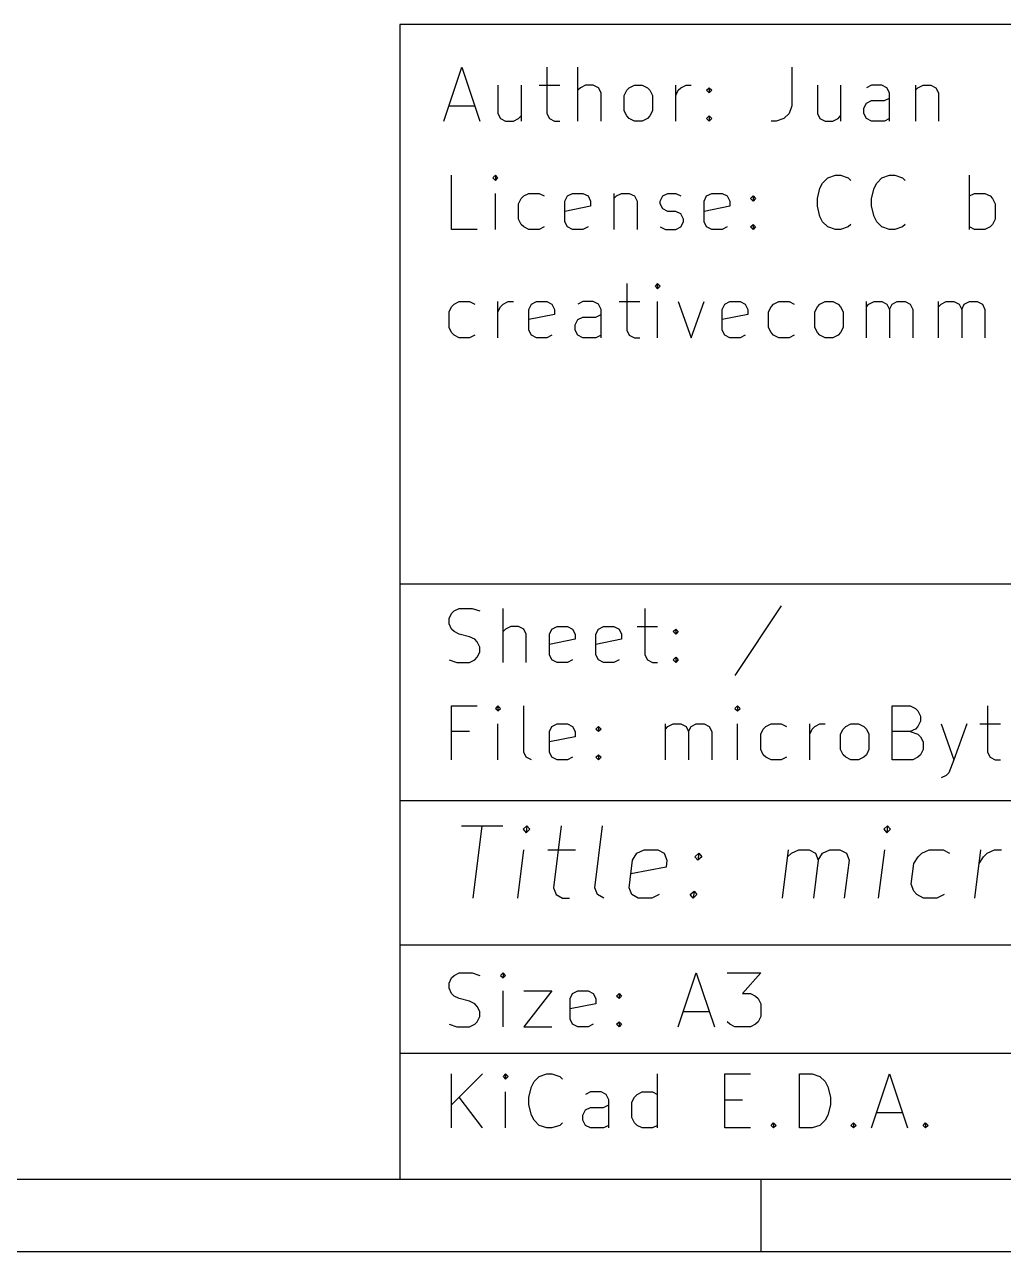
# Model space of a CAD drawing. Extents: x 0.4 to 16.1, y -11.3 to -0.4.
# Drawn here: x 11.401 to 12.469, y -11.299 to -9.961 of the extents above; entities that cross this region are included whole.
import ezdxf

# ---------------------------------------------------------------- set-up
doc = ezdxf.new("R2010")
doc.units = 0
doc.header["$MEASUREMENT"] = 0
doc.layers.add('BROWN2', color=54, linetype='CONTINUOUS')

msp = doc.modelspace()

# ---------------------------------------------------------------- linework, layer by layer
at = {"layer": 'BROWN2', "linetype": 'CONTINUOUS'}
for p, q in [((11.8106, -9.96072), (11.8106, -11.2206)), ((16.0626, -9.96072), (11.8106, -9.96072)), ((11.8585, -10.0662), (11.8782, -10.0071)), ((11.8782, -10.0071), (11.8979, -10.0662)), ((11.971, -10.0071), (11.971, -10.0577)), ((12.0048, -10.0662), (12.0048, -10.0071)), ((12.2382, -10.0071), (12.2382, -10.0493)), ((11.9176, -10.0268), (11.9176, -10.0577)), ((11.9429, -10.0268), (11.9429, -10.0662)), ((11.9626, -10.0268), (11.9851, -10.0268)), ((12.0076, -10.0296), (12.0048, -10.0324)), ((12.0132, -10.0268), (12.0076, -10.0296)), ((12.0216, -10.0268), (12.0132, -10.0268)), ((12.0273, -10.0296), (12.0216, -10.0268)), ((12.0301, -10.0352), (12.0273, -10.0296)), ((12.0301, -10.0662), (12.0301, -10.0352)), ((12.0554, -10.038), (12.0582, -10.0324)), ((12.0554, -10.0549), (12.0554, -10.038)), ((12.0582, -10.0324), (12.061, -10.0296)), ((12.061, -10.0296), (12.0666, -10.0268)), ((12.0666, -10.0268), (12.0751, -10.0268)), ((12.0751, -10.0268), (12.0807, -10.0296)), ((12.0807, -10.0296), (12.0835, -10.0324)), ((12.0835, -10.0324), (12.0863, -10.038)), ((12.0863, -10.038), (12.0863, -10.0549)), ((12.1116, -10.0662), (12.1116, -10.0268)), ((12.1116, -10.038), (12.1144, -10.0324)), ((12.1144, -10.0324), (12.1173, -10.0296)), ((12.1173, -10.0296), (12.1229, -10.0268)), ((12.1229, -10.0268), (12.1285, -10.0268)), ((12.1454, -10.0324), (12.1482, -10.0296)), ((12.1482, -10.0352), (12.1454, -10.0324)), ((12.1482, -10.0296), (12.151, -10.0324)), ((12.1482, -10.0296), (12.1482, -10.0352)), ((12.151, -10.0324), (12.1482, -10.0352)), ((12.2663, -10.0268), (12.2663, -10.0577)), ((12.2916, -10.0268), (12.2916, -10.0662)), ((12.3254, -10.0268), (12.3197, -10.0296)), ((12.3366, -10.0268), (12.3254, -10.0268)), ((12.3422, -10.0296), (12.3366, -10.0268)), ((12.345, -10.0352), (12.3422, -10.0296)), ((12.345, -10.0662), (12.345, -10.0352)), ((12.3732, -10.0268), (12.3732, -10.0662)), ((12.3732, -10.0324), (12.376, -10.0296)), ((12.376, -10.0296), (12.3816, -10.0268)), ((12.3816, -10.0268), (12.39, -10.0268)), ((12.39, -10.0268), (12.3957, -10.0296)), ((12.3957, -10.0296), (12.3985, -10.0352)), ((12.3985, -10.0352), (12.3985, -10.0662)), ((11.8642, -10.0493), (11.8923, -10.0493)), ((12.2382, -10.0493), (12.2354, -10.0577)), ((12.3169, -10.0521), (12.3197, -10.0465)), ((12.3169, -10.0577), (12.3169, -10.0521)), ((12.3197, -10.0465), (12.3254, -10.0437)), ((12.3254, -10.0437), (12.3394, -10.0437)), ((12.3394, -10.0437), (12.345, -10.0409)), ((11.9176, -10.0577), (11.9204, -10.0634)), ((11.9204, -10.0634), (11.926, -10.0662)), ((11.9345, -10.0662), (11.9401, -10.0634)), ((11.9401, -10.0634), (11.9429, -10.0605)), ((11.971, -10.0577), (11.9738, -10.0634)), ((11.9738, -10.0634), (11.9795, -10.0662)), ((12.0582, -10.0605), (12.0554, -10.0549)), ((12.061, -10.0634), (12.0582, -10.0605)), ((12.0666, -10.0662), (12.061, -10.0634)), ((12.0807, -10.0634), (12.0751, -10.0662)), ((12.0835, -10.0605), (12.0807, -10.0634)), ((12.0863, -10.0549), (12.0835, -10.0605)), ((12.1454, -10.0634), (12.1482, -10.0605)), ((12.1482, -10.0662), (12.1454, -10.0634)), ((12.1482, -10.0605), (12.151, -10.0634)), ((12.1482, -10.0605), (12.1482, -10.0662)), ((12.151, -10.0634), (12.1482, -10.0662)), ((12.2297, -10.0634), (12.2213, -10.0662)), ((12.2354, -10.0577), (12.2297, -10.0634)), ((12.2663, -10.0577), (12.2691, -10.0634)), ((12.2691, -10.0634), (12.2747, -10.0662)), ((12.2832, -10.0662), (12.2888, -10.0634)), ((12.2888, -10.0634), (12.2916, -10.0605)), ((12.3197, -10.0634), (12.3169, -10.0577)), ((12.3254, -10.0662), (12.3197, -10.0634)), ((12.345, -10.0634), (12.3394, -10.0662)), ((11.926, -10.0662), (11.9345, -10.0662)), ((11.9795, -10.0662), (11.9851, -10.0662)), ((12.0751, -10.0662), (12.0666, -10.0662)), ((12.2213, -10.0662), (12.2157, -10.0662)), ((12.2747, -10.0662), (12.2832, -10.0662)), ((12.3394, -10.0662), (12.3254, -10.0662)), ((11.867, -10.1843), (11.867, -10.1252)), ((11.9148, -10.1252), (11.912, -10.128)), ((11.912, -10.128), (11.9148, -10.1309)), ((11.9176, -10.128), (11.9148, -10.1252)), ((11.9148, -10.1252), (11.9148, -10.1309)), ((11.9148, -10.1309), (11.9176, -10.128)), ((12.2719, -10.1337), (12.2775, -10.128)), ((12.2775, -10.128), (12.286, -10.1252)), ((12.286, -10.1252), (12.2916, -10.1252)), ((12.2916, -10.1252), (12.3, -10.128)), ((12.3, -10.128), (12.3029, -10.1309)), ((12.331, -10.1337), (12.3366, -10.128)), ((12.3366, -10.128), (12.345, -10.1252)), ((12.345, -10.1252), (12.3507, -10.1252)), ((12.3507, -10.1252), (12.3591, -10.128)), ((12.3591, -10.128), (12.3619, -10.1309)), ((12.4322, -10.1843), (12.4322, -10.1252)), ((11.9148, -10.1843), (11.9148, -10.1449)), ((11.9457, -10.1477), (11.9513, -10.1449)), ((11.9513, -10.1449), (11.9626, -10.1449)), ((11.9626, -10.1449), (11.9682, -10.1477)), ((11.9935, -10.1477), (11.9991, -10.1449)), ((11.9991, -10.1449), (12.0104, -10.1449)), ((12.0104, -10.1449), (12.016, -10.1477)), ((12.0441, -10.1449), (12.0441, -10.1843)), ((12.0469, -10.1477), (12.0526, -10.1449)), ((12.0526, -10.1449), (12.061, -10.1449)), ((12.061, -10.1449), (12.0666, -10.1477)), ((12.0976, -10.1477), (12.1032, -10.1449)), ((12.1032, -10.1449), (12.1116, -10.1449)), ((12.1116, -10.1449), (12.1173, -10.1477)), ((12.1454, -10.1477), (12.151, -10.1449)), ((12.151, -10.1449), (12.1622, -10.1449)), ((12.1622, -10.1449), (12.1679, -10.1477)), ((12.2663, -10.1505), (12.2691, -10.1393)), ((12.2691, -10.1393), (12.2719, -10.1337)), ((12.3254, -10.1505), (12.3282, -10.1393)), ((12.3282, -10.1393), (12.331, -10.1337)), ((12.4322, -10.1477), (12.4378, -10.1449)), ((12.4378, -10.1449), (12.4491, -10.1449)), ((12.4491, -10.1449), (12.4547, -10.1477)), ((11.9401, -10.1562), (11.9429, -10.1505)), ((11.9401, -10.173), (11.9401, -10.1562)), ((11.9429, -10.1505), (11.9457, -10.1477)), ((11.9907, -10.1533), (11.9935, -10.1477)), ((11.9907, -10.1758), (11.9907, -10.1533)), ((12.0188, -10.159), (11.9907, -10.1646)), ((12.016, -10.1477), (12.0188, -10.1533)), ((12.0188, -10.1533), (12.0188, -10.159)), ((12.0441, -10.1505), (12.0469, -10.1477)), ((12.0666, -10.1477), (12.0694, -10.1533)), ((12.0694, -10.1533), (12.0694, -10.1843)), ((12.0948, -10.1533), (12.0976, -10.1477)), ((12.0948, -10.1562), (12.0948, -10.1533)), ((12.0976, -10.1618), (12.0948, -10.1562)), ((12.1426, -10.1533), (12.1454, -10.1477)), ((12.1426, -10.1758), (12.1426, -10.1533)), ((12.1707, -10.159), (12.1426, -10.1646)), ((12.1679, -10.1477), (12.1707, -10.1533)), ((12.1707, -10.1533), (12.1707, -10.159)), ((12.1932, -10.1505), (12.196, -10.1477)), ((12.196, -10.1533), (12.1932, -10.1505)), ((12.196, -10.1477), (12.1988, -10.1505)), ((12.196, -10.1477), (12.196, -10.1533)), ((12.1988, -10.1505), (12.196, -10.1533)), ((12.2663, -10.159), (12.2663, -10.1505)), ((12.2691, -10.1702), (12.2663, -10.159)), ((12.3254, -10.159), (12.3254, -10.1505)), ((12.3282, -10.1702), (12.3254, -10.159)), ((12.4547, -10.1477), (12.4575, -10.1505)), ((12.4575, -10.1505), (12.4603, -10.1562)), ((12.4603, -10.1562), (12.4603, -10.173)), ((11.9429, -10.1787), (11.9401, -10.173)), ((12.1032, -10.1646), (12.0976, -10.1618)), ((12.1116, -10.1646), (12.1032, -10.1646)), ((12.1173, -10.1674), (12.1116, -10.1646)), ((12.1201, -10.173), (12.1173, -10.1674)), ((12.1201, -10.1758), (12.1201, -10.173)), ((12.2719, -10.1758), (12.2691, -10.1702)), ((12.331, -10.1758), (12.3282, -10.1702)), ((12.4603, -10.173), (12.4575, -10.1787)), ((11.8951, -10.1843), (11.867, -10.1843)), ((11.9457, -10.1815), (11.9429, -10.1787)), ((11.9513, -10.1843), (11.9457, -10.1815)), ((11.9626, -10.1843), (11.9513, -10.1843)), ((11.9682, -10.1815), (11.9626, -10.1843)), ((11.9935, -10.1815), (11.9907, -10.1758)), ((11.9991, -10.1843), (11.9935, -10.1815)), ((12.0104, -10.1843), (11.9991, -10.1843)), ((12.016, -10.1815), (12.0104, -10.1843)), ((12.0948, -10.1815), (12.1004, -10.1843)), ((12.1004, -10.1843), (12.1116, -10.1843)), ((12.1116, -10.1843), (12.1173, -10.1815)), ((12.1173, -10.1815), (12.1201, -10.1758)), ((12.1454, -10.1815), (12.1426, -10.1758)), ((12.151, -10.1843), (12.1454, -10.1815)), ((12.1622, -10.1843), (12.151, -10.1843)), ((12.1679, -10.1815), (12.1622, -10.1843)), ((12.1932, -10.1815), (12.196, -10.1787)), ((12.196, -10.1843), (12.1932, -10.1815)), ((12.196, -10.1787), (12.1988, -10.1815)), ((12.196, -10.1787), (12.196, -10.1843)), ((12.1988, -10.1815), (12.196, -10.1843)), ((12.2775, -10.1815), (12.2719, -10.1758)), ((12.286, -10.1843), (12.2775, -10.1815)), ((12.2916, -10.1843), (12.286, -10.1843)), ((12.3, -10.1815), (12.2916, -10.1843)), ((12.3029, -10.1787), (12.3, -10.1815)), ((12.3366, -10.1815), (12.331, -10.1758)), ((12.345, -10.1843), (12.3366, -10.1815)), ((12.3507, -10.1843), (12.345, -10.1843)), ((12.3591, -10.1815), (12.3507, -10.1843)), ((12.3619, -10.1787), (12.3591, -10.1815)), ((12.4378, -10.1843), (12.4322, -10.1815)), ((12.4491, -10.1843), (12.4378, -10.1843)), ((12.4547, -10.1815), (12.4491, -10.1843)), ((12.4575, -10.1787), (12.4547, -10.1815)), ((12.0582, -10.2433), (12.0582, -10.294)), ((12.0919, -10.2433), (12.0891, -10.2461)), ((12.0891, -10.2461), (12.0919, -10.249)), ((12.0948, -10.2461), (12.0919, -10.2433)), ((12.0919, -10.2433), (12.0919, -10.249)), ((12.0919, -10.249), (12.0948, -10.2461)), ((11.867, -10.2686), (11.8698, -10.2658)), ((11.8698, -10.2658), (11.8754, -10.263)), ((11.8754, -10.263), (11.8867, -10.263)), ((11.8867, -10.263), (11.8923, -10.2658)), ((11.9176, -10.3024), (11.9176, -10.263)), ((11.9204, -10.2686), (11.9232, -10.2658)), ((11.9232, -10.2658), (11.9288, -10.263)), ((11.9288, -10.263), (11.9345, -10.263)), ((11.9513, -10.2715), (11.9541, -10.2658)), ((11.9541, -10.2658), (11.9598, -10.263)), ((11.9598, -10.263), (11.971, -10.263)), ((11.971, -10.263), (11.9766, -10.2658)), ((11.9766, -10.2658), (11.9795, -10.2715)), ((12.0104, -10.263), (12.0048, -10.2658)), ((12.0216, -10.263), (12.0104, -10.263)), ((12.0273, -10.2658), (12.0216, -10.263)), ((12.0301, -10.2715), (12.0273, -10.2658)), ((12.0498, -10.263), (12.0723, -10.263)), ((12.0919, -10.3024), (12.0919, -10.263)), ((12.1144, -10.263), (12.1285, -10.3024)), ((12.1285, -10.3024), (12.1426, -10.263)), ((12.1622, -10.2715), (12.1651, -10.2658)), ((12.1651, -10.2658), (12.1707, -10.263)), ((12.1707, -10.263), (12.1819, -10.263)), ((12.1819, -10.263), (12.1876, -10.2658)), ((12.1876, -10.2658), (12.1904, -10.2715)), ((12.2157, -10.2686), (12.2185, -10.2658)), ((12.2185, -10.2658), (12.2241, -10.263)), ((12.2241, -10.263), (12.2354, -10.263)), ((12.2354, -10.263), (12.241, -10.2658)), ((12.2663, -10.2686), (12.2691, -10.2658)), ((12.2691, -10.2658), (12.2747, -10.263)), ((12.2747, -10.263), (12.2832, -10.263)), ((12.2832, -10.263), (12.2888, -10.2658)), ((12.2888, -10.2658), (12.2916, -10.2686)), ((12.3197, -10.3024), (12.3197, -10.263)), ((12.3197, -10.2686), (12.3225, -10.2658)), ((12.3225, -10.2658), (12.3282, -10.263)), ((12.3282, -10.263), (12.3366, -10.263)), ((12.3366, -10.263), (12.3422, -10.2658)), ((12.3422, -10.2658), (12.345, -10.2715)), ((12.345, -10.2715), (12.3479, -10.2658)), ((12.3479, -10.2658), (12.3535, -10.263)), ((12.3535, -10.263), (12.3619, -10.263)), ((12.3619, -10.263), (12.3675, -10.2658)), ((12.3675, -10.2658), (12.3703, -10.2715)), ((12.3985, -10.3024), (12.3985, -10.263)), ((12.3985, -10.2686), (12.4013, -10.2658)), ((12.4013, -10.2658), (12.4069, -10.263)), ((12.4069, -10.263), (12.4153, -10.263)), ((12.4153, -10.263), (12.421, -10.2658)), ((12.421, -10.2658), (12.4238, -10.2715)), ((12.4238, -10.2715), (12.4266, -10.2658)), ((12.4266, -10.2658), (12.4322, -10.263)), ((12.4322, -10.263), (12.4406, -10.263)), ((12.4406, -10.263), (12.4463, -10.2658)), ((12.4463, -10.2658), (12.4491, -10.2715)), ((11.8642, -10.2743), (11.867, -10.2686)), ((11.8642, -10.2911), (11.8642, -10.2743)), ((11.9176, -10.2743), (11.9204, -10.2686)), ((11.9513, -10.294), (11.9513, -10.2715)), ((11.9795, -10.2771), (11.9513, -10.2827)), ((11.9795, -10.2715), (11.9795, -10.2771)), ((12.0048, -10.2827), (12.0104, -10.2799)), ((12.0104, -10.2799), (12.0245, -10.2799)), ((12.0245, -10.2799), (12.0301, -10.2771)), ((12.0301, -10.3024), (12.0301, -10.2715)), ((12.1622, -10.294), (12.1622, -10.2715)), ((12.1904, -10.2771), (12.1622, -10.2827)), ((12.1904, -10.2715), (12.1904, -10.2771)), ((12.2129, -10.2743), (12.2157, -10.2686)), ((12.2129, -10.2911), (12.2129, -10.2743)), ((12.2635, -10.2743), (12.2663, -10.2686)), ((12.2635, -10.2911), (12.2635, -10.2743)), ((12.2916, -10.2686), (12.2944, -10.2743)), ((12.2944, -10.2743), (12.2944, -10.2911)), ((12.345, -10.2715), (12.345, -10.3024)), ((12.3703, -10.2715), (12.3703, -10.3024)), ((12.4238, -10.2715), (12.4238, -10.3024)), ((12.4491, -10.2715), (12.4491, -10.3024)), ((11.867, -10.2968), (11.8642, -10.2911)), ((12.002, -10.2883), (12.0048, -10.2827)), ((12.002, -10.294), (12.002, -10.2883)), ((12.2157, -10.2968), (12.2129, -10.2911)), ((12.2663, -10.2968), (12.2635, -10.2911)), ((12.2944, -10.2911), (12.2916, -10.2968)), ((11.8698, -10.2996), (11.867, -10.2968)), ((11.8754, -10.3024), (11.8698, -10.2996)), ((11.8867, -10.3024), (11.8754, -10.3024)), ((11.8923, -10.2996), (11.8867, -10.3024)), ((11.9541, -10.2996), (11.9513, -10.294)), ((11.9598, -10.3024), (11.9541, -10.2996)), ((11.971, -10.3024), (11.9598, -10.3024)), ((11.9766, -10.2996), (11.971, -10.3024)), ((12.0048, -10.2996), (12.002, -10.294)), ((12.0104, -10.3024), (12.0048, -10.2996)), ((12.0245, -10.3024), (12.0104, -10.3024)), ((12.0301, -10.2996), (12.0245, -10.3024)), ((12.0582, -10.294), (12.061, -10.2996)), ((12.061, -10.2996), (12.0666, -10.3024)), ((12.0666, -10.3024), (12.0723, -10.3024)), ((12.1651, -10.2996), (12.1622, -10.294)), ((12.1707, -10.3024), (12.1651, -10.2996)), ((12.1819, -10.3024), (12.1707, -10.3024)), ((12.1876, -10.2996), (12.1819, -10.3024)), ((12.2185, -10.2996), (12.2157, -10.2968)), ((12.2241, -10.3024), (12.2185, -10.2996)), ((12.2354, -10.3024), (12.2241, -10.3024)), ((12.241, -10.2996), (12.2354, -10.3024)), ((12.2691, -10.2996), (12.2663, -10.2968)), ((12.2747, -10.3024), (12.2691, -10.2996)), ((12.2832, -10.3024), (12.2747, -10.3024)), ((12.2888, -10.2996), (12.2832, -10.3024)), ((12.2916, -10.2968), (12.2888, -10.2996)), ((11.8106, -10.571), (16.0626, -10.571)), ((11.867, -10.6033), (11.8698, -10.6005)), ((11.8698, -10.6005), (11.8754, -10.5977)), ((11.8754, -10.5977), (11.8895, -10.5977)), ((11.8895, -10.5977), (11.8979, -10.6005)), ((11.9232, -10.6567), (11.9232, -10.5977)), ((12.0779, -10.5977), (12.0779, -10.6483)), ((12.2269, -10.5949), (12.1763, -10.6708)), ((11.8642, -10.6089), (11.867, -10.6033)), ((11.8642, -10.6145), (11.8642, -10.6089)), ((11.867, -10.6202), (11.8642, -10.6145)), ((11.8698, -10.623), (11.867, -10.6202)), ((11.8754, -10.6258), (11.8698, -10.623)), ((11.8867, -10.6286), (11.8754, -10.6258)), ((11.926, -10.6202), (11.9232, -10.623)), ((11.9317, -10.6174), (11.926, -10.6202)), ((11.9401, -10.6174), (11.9317, -10.6174)), ((11.9457, -10.6202), (11.9401, -10.6174)), ((11.9485, -10.6258), (11.9457, -10.6202)), ((11.9485, -10.6567), (11.9485, -10.6258)), ((11.9738, -10.6258), (11.9766, -10.6202)), ((11.9738, -10.6483), (11.9738, -10.6258)), ((11.9766, -10.6202), (11.9823, -10.6174)), ((11.9823, -10.6174), (11.9935, -10.6174)), ((11.9935, -10.6174), (11.9991, -10.6202)), ((11.9991, -10.6202), (12.002, -10.6258)), ((12.002, -10.6258), (12.002, -10.6314)), ((12.0245, -10.6258), (12.0273, -10.6202)), ((12.0245, -10.6483), (12.0245, -10.6258)), ((12.0273, -10.6202), (12.0329, -10.6174)), ((12.0329, -10.6174), (12.0441, -10.6174)), ((12.0441, -10.6174), (12.0498, -10.6202)), ((12.0498, -10.6202), (12.0526, -10.6258)), ((12.0526, -10.6258), (12.0526, -10.6314)), ((12.0694, -10.6174), (12.0919, -10.6174)), ((12.1088, -10.623), (12.1116, -10.6202)), ((12.1116, -10.6258), (12.1088, -10.623)), ((12.1116, -10.6202), (12.1144, -10.623)), ((12.1116, -10.6202), (12.1116, -10.6258)), ((12.1144, -10.623), (12.1116, -10.6258)), ((11.8923, -10.6314), (11.8867, -10.6286)), ((11.8951, -10.6342), (11.8923, -10.6314)), ((11.8979, -10.6399), (11.8951, -10.6342)), ((11.8979, -10.6455), (11.8979, -10.6399)), ((12.002, -10.6314), (11.9738, -10.637)), ((12.0526, -10.6314), (12.0245, -10.637)), ((11.8642, -10.6539), (11.8726, -10.6567)), ((11.8867, -10.6567), (11.8923, -10.6539)), ((11.8923, -10.6539), (11.8951, -10.6511)), ((11.8951, -10.6511), (11.8979, -10.6455)), ((11.9766, -10.6539), (11.9738, -10.6483)), ((11.9823, -10.6567), (11.9766, -10.6539)), ((11.9991, -10.6539), (11.9935, -10.6567)), ((12.0273, -10.6539), (12.0245, -10.6483)), ((12.0329, -10.6567), (12.0273, -10.6539)), ((12.0498, -10.6539), (12.0441, -10.6567)), ((12.0779, -10.6483), (12.0807, -10.6539)), ((12.0807, -10.6539), (12.0863, -10.6567)), ((12.1088, -10.6539), (12.1116, -10.6511)), ((12.1116, -10.6567), (12.1088, -10.6539)), ((12.1116, -10.6511), (12.1144, -10.6539)), ((12.1116, -10.6511), (12.1116, -10.6567)), ((12.1144, -10.6539), (12.1116, -10.6567)), ((11.8726, -10.6567), (11.8867, -10.6567)), ((11.9935, -10.6567), (11.9823, -10.6567)), ((12.0441, -10.6567), (12.0329, -10.6567)), ((12.0863, -10.6567), (12.0919, -10.6567)), ((11.867, -10.763), (11.867, -10.704)), ((11.867, -10.704), (11.8951, -10.704)), ((11.9176, -10.704), (11.9148, -10.7068)), ((11.9148, -10.7068), (11.9176, -10.7096)), ((11.9204, -10.7068), (11.9176, -10.704)), ((11.9176, -10.704), (11.9176, -10.7096)), ((11.9176, -10.7096), (11.9204, -10.7068)), ((11.9457, -10.7546), (11.9457, -10.704)), ((12.1791, -10.704), (12.1763, -10.7068)), ((12.1763, -10.7068), (12.1791, -10.7096)), ((12.1819, -10.7068), (12.1791, -10.704)), ((12.1791, -10.704), (12.1791, -10.7096)), ((12.1791, -10.7096), (12.1819, -10.7068)), ((12.3479, -10.763), (12.3479, -10.704)), ((12.3479, -10.704), (12.3675, -10.704)), ((12.3675, -10.704), (12.3732, -10.7068)), ((12.3732, -10.7068), (12.376, -10.7096)), ((12.4519, -10.704), (12.4519, -10.7546)), ((12.376, -10.7096), (12.3788, -10.7152)), ((12.3788, -10.7208), (12.376, -10.7265)), ((12.3788, -10.7152), (12.3788, -10.7208)), ((11.8867, -10.7321), (11.867, -10.7321)), ((11.9176, -10.763), (11.9176, -10.7236)), ((11.9738, -10.7321), (11.9766, -10.7265)), ((11.9738, -10.7546), (11.9738, -10.7321)), ((11.9766, -10.7265), (11.9823, -10.7236)), ((11.9823, -10.7236), (11.9935, -10.7236)), ((11.9935, -10.7236), (11.9991, -10.7265)), ((11.9991, -10.7265), (12.002, -10.7321)), ((12.002, -10.7321), (12.002, -10.7377)), ((12.0245, -10.7293), (12.0273, -10.7265)), ((12.0273, -10.7321), (12.0245, -10.7293)), ((12.0273, -10.7265), (12.0301, -10.7293)), ((12.0273, -10.7265), (12.0273, -10.7321)), ((12.0301, -10.7293), (12.0273, -10.7321)), ((12.1004, -10.763), (12.1004, -10.7236)), ((12.1004, -10.7293), (12.1032, -10.7265)), ((12.1032, -10.7265), (12.1088, -10.7236)), ((12.1088, -10.7236), (12.1173, -10.7236)), ((12.1173, -10.7236), (12.1229, -10.7265)), ((12.1229, -10.7265), (12.1257, -10.7321)), ((12.1257, -10.7321), (12.1285, -10.7265)), ((12.1257, -10.7321), (12.1257, -10.763)), ((12.1285, -10.7265), (12.1341, -10.7236)), ((12.1341, -10.7236), (12.1426, -10.7236)), ((12.1426, -10.7236), (12.1482, -10.7265)), ((12.1482, -10.7265), (12.151, -10.7321)), ((12.151, -10.7321), (12.151, -10.763)), ((12.1791, -10.763), (12.1791, -10.7236)), ((12.2044, -10.7349), (12.2072, -10.7293)), ((12.2044, -10.7518), (12.2044, -10.7349)), ((12.2072, -10.7293), (12.2101, -10.7265)), ((12.2101, -10.7265), (12.2157, -10.7236)), ((12.2157, -10.7236), (12.2269, -10.7236)), ((12.2269, -10.7236), (12.2326, -10.7265)), ((12.2579, -10.763), (12.2579, -10.7236)), ((12.2579, -10.7349), (12.2607, -10.7293)), ((12.2607, -10.7293), (12.2635, -10.7265)), ((12.2635, -10.7265), (12.2691, -10.7236)), ((12.2691, -10.7236), (12.2747, -10.7236)), ((12.2916, -10.7349), (12.2944, -10.7293)), ((12.2916, -10.7518), (12.2916, -10.7349)), ((12.2944, -10.7293), (12.2972, -10.7265)), ((12.2972, -10.7265), (12.3029, -10.7236)), ((12.3029, -10.7236), (12.3113, -10.7236)), ((12.3113, -10.7236), (12.3169, -10.7265)), ((12.3169, -10.7265), (12.3197, -10.7293)), ((12.3197, -10.7293), (12.3225, -10.7349)), ((12.3225, -10.7349), (12.3225, -10.7518)), ((12.3675, -10.7321), (12.3479, -10.7321)), ((12.3732, -10.7293), (12.3675, -10.7321)), ((12.3675, -10.7321), (12.376, -10.7349)), ((12.376, -10.7265), (12.3732, -10.7293)), ((12.376, -10.7349), (12.3788, -10.7377)), ((12.4013, -10.7236), (12.4153, -10.763)), ((12.4294, -10.7236), (12.4153, -10.763)), ((12.4435, -10.7236), (12.466, -10.7236)), ((12.002, -10.7377), (11.9738, -10.7433)), ((12.3788, -10.7377), (12.3816, -10.7433)), ((12.3816, -10.7433), (12.3816, -10.7518)), ((11.9485, -10.7602), (11.9457, -10.7546)), ((11.9541, -10.763), (11.9485, -10.7602)), ((11.9766, -10.7602), (11.9738, -10.7546)), ((11.9823, -10.763), (11.9766, -10.7602)), ((11.9991, -10.7602), (11.9935, -10.763)), ((12.0245, -10.7602), (12.0273, -10.7574)), ((12.0273, -10.763), (12.0245, -10.7602)), ((12.0273, -10.7574), (12.0301, -10.7602)), ((12.0273, -10.7574), (12.0273, -10.763)), ((12.0301, -10.7602), (12.0273, -10.763)), ((12.2072, -10.7574), (12.2044, -10.7518)), ((12.2101, -10.7602), (12.2072, -10.7574)), ((12.2157, -10.763), (12.2101, -10.7602)), ((12.2326, -10.7602), (12.2269, -10.763)), ((12.2944, -10.7574), (12.2916, -10.7518)), ((12.2972, -10.7602), (12.2944, -10.7574)), ((12.3029, -10.763), (12.2972, -10.7602)), ((12.3169, -10.7602), (12.3113, -10.763)), ((12.3197, -10.7574), (12.3169, -10.7602)), ((12.3225, -10.7518), (12.3197, -10.7574)), ((12.376, -10.7602), (12.3703, -10.763)), ((12.3788, -10.7574), (12.376, -10.7602)), ((12.3816, -10.7518), (12.3788, -10.7574)), ((12.4519, -10.7546), (12.4547, -10.7602)), ((12.4547, -10.7602), (12.4603, -10.763)), ((11.9935, -10.763), (11.9823, -10.763)), ((12.2269, -10.763), (12.2157, -10.763)), ((12.3113, -10.763), (12.3029, -10.763)), ((12.3703, -10.763), (12.3479, -10.763)), ((12.4153, -10.763), (12.4097, -10.7771)), ((12.4603, -10.763), (12.466, -10.763)), ((12.4069, -10.7799), (12.4013, -10.7827)), ((12.4097, -10.7771), (12.4069, -10.7799)), ((11.8106, -10.8072), (16.0626, -10.8072)), ((11.878, -10.8349), (11.923, -10.8349)), ((11.8907, -10.9137), (11.9005, -10.8349)), ((11.9492, -10.8349), (11.945, -10.8387)), ((11.945, -10.8387), (11.9483, -10.8424)), ((11.9492, -10.8349), (11.9483, -10.8424)), ((11.9483, -10.8424), (11.9525, -10.8387)), ((11.9525, -10.8387), (11.9492, -10.8349)), ((11.9867, -10.8349), (11.9783, -10.9024)), ((12.0233, -10.9024), (12.0317, -10.8349)), ((12.3429, -10.8349), (12.3387, -10.8387)), ((12.3387, -10.8387), (12.342, -10.8424)), ((12.3429, -10.8349), (12.342, -10.8424)), ((12.342, -10.8424), (12.3462, -10.8387)), ((12.3462, -10.8387), (12.3429, -10.8349)), ((11.9394, -10.9137), (11.946, -10.8612)), ((11.9722, -10.8612), (12.0022, -10.8612)), ((12.0645, -10.8724), (12.0692, -10.8649)), ((12.0692, -10.8649), (12.0772, -10.8612)), ((12.0772, -10.8612), (12.0922, -10.8612)), ((12.0922, -10.8612), (12.0992, -10.8649)), ((12.0992, -10.8649), (12.102, -10.8724)), ((12.1325, -10.8687), (12.1367, -10.8649)), ((12.1358, -10.8724), (12.1325, -10.8687)), ((12.1367, -10.8649), (12.1358, -10.8724)), ((12.14, -10.8687), (12.1358, -10.8724)), ((12.1367, -10.8649), (12.14, -10.8687)), ((12.2281, -10.9137), (12.2347, -10.8612)), ((12.2337, -10.8687), (12.238, -10.8649)), ((12.238, -10.8649), (12.2459, -10.8612)), ((12.2459, -10.8612), (12.2572, -10.8612)), ((12.2572, -10.8612), (12.2642, -10.8649)), ((12.2642, -10.8649), (12.267, -10.8724)), ((12.267, -10.8724), (12.2717, -10.8649)), ((12.2717, -10.8649), (12.2797, -10.8612)), ((12.2797, -10.8612), (12.2909, -10.8612)), ((12.2909, -10.8612), (12.298, -10.8649)), ((12.298, -10.8649), (12.3008, -10.8724)), ((12.3331, -10.9137), (12.3397, -10.8612)), ((12.3715, -10.8762), (12.3762, -10.8687)), ((12.3762, -10.8687), (12.3804, -10.8649)), ((12.3804, -10.8649), (12.3884, -10.8612)), ((12.3884, -10.8612), (12.4034, -10.8612)), ((12.4034, -10.8612), (12.4104, -10.8649)), ((12.4381, -10.9137), (12.4447, -10.8612)), ((12.4428, -10.8762), (12.4475, -10.8687)), ((12.4475, -10.8687), (12.4517, -10.8649)), ((12.4517, -10.8649), (12.4596, -10.8612)), ((12.4596, -10.8612), (12.4671, -10.8612)), ((12.0608, -10.9024), (12.0645, -10.8724)), ((12.1011, -10.8799), (12.0627, -10.8874)), ((12.102, -10.8724), (12.1011, -10.8799)), ((12.267, -10.8724), (12.2619, -10.9137)), ((12.3008, -10.8724), (12.2956, -10.9137)), ((12.3687, -10.8987), (12.3715, -10.8762)), ((11.9783, -10.9024), (11.9811, -10.9099)), ((12.0261, -10.9099), (12.0233, -10.9024)), ((12.0636, -10.9099), (12.0608, -10.9024)), ((12.1274, -10.9099), (12.1316, -10.9062)), ((12.1316, -10.9062), (12.1306, -10.9137)), ((12.1316, -10.9062), (12.1348, -10.9099)), ((12.3715, -10.9062), (12.3687, -10.8987)), ((12.3748, -10.9099), (12.3715, -10.9062)), ((11.9811, -10.9099), (11.9881, -10.9137)), ((11.9881, -10.9137), (11.9956, -10.9137)), ((12.0331, -10.9137), (12.0261, -10.9099)), ((12.0706, -10.9137), (12.0636, -10.9099)), ((12.0856, -10.9137), (12.0706, -10.9137)), ((12.0936, -10.9099), (12.0856, -10.9137)), ((12.1306, -10.9137), (12.1274, -10.9099)), ((12.1348, -10.9099), (12.1306, -10.9137)), ((12.3819, -10.9137), (12.3748, -10.9099)), ((12.3968, -10.9137), (12.3819, -10.9137)), ((12.4048, -10.9099), (12.3968, -10.9137)), ((11.8106, -10.9647), (16.0626, -10.9647)), ((11.8642, -11.0066), (11.867, -11.0009)), ((11.867, -11.0009), (11.8698, -10.9981)), ((11.8698, -10.9981), (11.8754, -10.9953)), ((11.8754, -10.9953), (11.8895, -10.9953)), ((11.8895, -10.9953), (11.8979, -10.9981)), ((11.9232, -10.9953), (11.9204, -10.9981)), ((11.9204, -10.9981), (11.9232, -11.0009)), ((11.926, -10.9981), (11.9232, -10.9953)), ((11.9232, -10.9953), (11.9232, -11.0009)), ((11.9232, -11.0009), (11.926, -10.9981)), ((12.1144, -11.0544), (12.1341, -10.9953)), ((12.1341, -10.9953), (12.1538, -11.0544)), ((12.1679, -10.9953), (12.2044, -10.9953)), ((12.2044, -10.9953), (12.1847, -11.0178)), ((11.8642, -11.0122), (11.8642, -11.0066)), ((11.867, -11.0178), (11.8642, -11.0122)), ((11.9232, -11.0544), (11.9232, -11.015)), ((11.9457, -11.015), (11.9766, -11.015)), ((11.9766, -11.015), (11.9457, -11.0544)), ((11.9991, -11.0178), (12.0048, -11.015)), ((12.0048, -11.015), (12.016, -11.015)), ((12.016, -11.015), (12.0216, -11.0178)), ((11.8698, -11.0206), (11.867, -11.0178)), ((11.8754, -11.0234), (11.8698, -11.0206)), ((11.8867, -11.0262), (11.8754, -11.0234)), ((11.8923, -11.0291), (11.8867, -11.0262)), ((11.8951, -11.0319), (11.8923, -11.0291)), ((11.9963, -11.0234), (11.9991, -11.0178)), ((11.9963, -11.0459), (11.9963, -11.0234)), ((12.0245, -11.0291), (11.9963, -11.0347)), ((12.0216, -11.0178), (12.0245, -11.0234)), ((12.0245, -11.0234), (12.0245, -11.0291)), ((12.0469, -11.0206), (12.0498, -11.0178)), ((12.0498, -11.0234), (12.0469, -11.0206)), ((12.0498, -11.0178), (12.0526, -11.0206)), ((12.0498, -11.0178), (12.0498, -11.0234)), ((12.0526, -11.0206), (12.0498, -11.0234)), ((12.1847, -11.0178), (12.1932, -11.0178)), ((12.1932, -11.0178), (12.1988, -11.0206)), ((12.1988, -11.0206), (12.2016, -11.0234)), ((12.2016, -11.0234), (12.2044, -11.0291)), ((12.2044, -11.0291), (12.2044, -11.0431)), ((11.8979, -11.0375), (11.8951, -11.0319)), ((11.8951, -11.0487), (11.8979, -11.0431)), ((11.8979, -11.0431), (11.8979, -11.0375)), ((12.1201, -11.0375), (12.1482, -11.0375)), ((12.2044, -11.0431), (12.2016, -11.0487)), ((11.8642, -11.0515), (11.8726, -11.0544)), ((11.8726, -11.0544), (11.8867, -11.0544)), ((11.8867, -11.0544), (11.8923, -11.0515)), ((11.8923, -11.0515), (11.8951, -11.0487)), ((11.9457, -11.0544), (11.9766, -11.0544)), ((11.9991, -11.0515), (11.9963, -11.0459)), ((12.0048, -11.0544), (11.9991, -11.0515)), ((12.016, -11.0544), (12.0048, -11.0544)), ((12.0216, -11.0515), (12.016, -11.0544)), ((12.0469, -11.0515), (12.0498, -11.0487)), ((12.0498, -11.0544), (12.0469, -11.0515)), ((12.0498, -11.0487), (12.0526, -11.0515)), ((12.0498, -11.0487), (12.0498, -11.0544)), ((12.0526, -11.0515), (12.0498, -11.0544)), ((12.1707, -11.0515), (12.1679, -11.0487)), ((12.1763, -11.0544), (12.1707, -11.0515)), ((12.1932, -11.0544), (12.1763, -11.0544)), ((12.1988, -11.0515), (12.1932, -11.0544)), ((12.2016, -11.0487), (12.1988, -11.0515)), ((11.8106, -11.0828), (16.0626, -11.0828)), ((11.867, -11.1646), (11.867, -11.1055)), ((11.9007, -11.1055), (11.867, -11.1393)), ((11.926, -11.1055), (11.9232, -11.1084)), ((11.9232, -11.1084), (11.926, -11.1112)), ((11.9288, -11.1084), (11.926, -11.1055)), ((11.926, -11.1055), (11.926, -11.1112)), ((11.926, -11.1112), (11.9288, -11.1084)), ((11.957, -11.114), (11.9626, -11.1084)), ((11.9626, -11.1084), (11.971, -11.1055)), ((11.971, -11.1055), (11.9766, -11.1055)), ((11.9766, -11.1055), (11.9851, -11.1084)), ((11.9851, -11.1084), (11.9879, -11.1112)), ((12.0919, -11.1646), (12.0919, -11.1055)), ((12.1651, -11.1646), (12.1651, -11.1055)), ((12.1651, -11.1055), (12.1932, -11.1055)), ((12.2466, -11.1646), (12.2466, -11.1055)), ((12.2466, -11.1055), (12.2607, -11.1055)), ((12.2607, -11.1055), (12.2691, -11.1084)), ((12.2691, -11.1084), (12.2747, -11.114)), ((12.3254, -11.1646), (12.345, -11.1055)), ((12.345, -11.1055), (12.3647, -11.1646)), ((11.9513, -11.1309), (11.9541, -11.1196)), ((11.9541, -11.1196), (11.957, -11.114)), ((12.2747, -11.114), (12.2775, -11.1196)), ((12.2775, -11.1196), (12.2804, -11.1309)), ((11.9007, -11.1646), (11.8754, -11.1309)), ((11.926, -11.1646), (11.926, -11.1252)), ((11.9513, -11.1393), (11.9513, -11.1309)), ((12.0188, -11.1252), (12.0132, -11.128)), ((12.0301, -11.1252), (12.0188, -11.1252)), ((12.0357, -11.128), (12.0301, -11.1252)), ((12.0385, -11.1337), (12.0357, -11.128)), ((12.0385, -11.1646), (12.0385, -11.1337)), ((12.0638, -11.1365), (12.0666, -11.1309)), ((12.0638, -11.1533), (12.0638, -11.1365)), ((12.0666, -11.1309), (12.0694, -11.128)), ((12.0694, -11.128), (12.0751, -11.1252)), ((12.0751, -11.1252), (12.0863, -11.1252)), ((12.0863, -11.1252), (12.0919, -11.128)), ((12.1651, -11.1337), (12.1847, -11.1337)), ((12.2804, -11.1309), (12.2804, -11.1393)), ((11.9541, -11.1505), (11.9513, -11.1393)), ((12.0104, -11.1505), (12.0132, -11.1449)), ((12.0132, -11.1449), (12.0188, -11.1421)), ((12.0188, -11.1421), (12.0329, -11.1421)), ((12.0329, -11.1421), (12.0385, -11.1393)), ((12.2804, -11.1393), (12.2775, -11.1505)), ((12.331, -11.1477), (12.3591, -11.1477)), ((11.957, -11.1562), (11.9541, -11.1505)), ((11.9626, -11.1618), (11.957, -11.1562)), ((11.971, -11.1646), (11.9626, -11.1618)), ((11.9851, -11.1618), (11.9766, -11.1646)), ((11.9879, -11.159), (11.9851, -11.1618)), ((12.0104, -11.1562), (12.0104, -11.1505)), ((12.0132, -11.1618), (12.0104, -11.1562)), ((12.0188, -11.1646), (12.0132, -11.1618)), ((12.0385, -11.1618), (12.0329, -11.1646)), ((12.0666, -11.159), (12.0638, -11.1533)), ((12.0694, -11.1618), (12.0666, -11.159)), ((12.0751, -11.1646), (12.0694, -11.1618)), ((12.0919, -11.1618), (12.0863, -11.1646)), ((12.2157, -11.1618), (12.2185, -11.159)), ((12.2185, -11.1646), (12.2157, -11.1618)), ((12.2185, -11.159), (12.2213, -11.1618)), ((12.2185, -11.159), (12.2185, -11.1646)), ((12.2213, -11.1618), (12.2185, -11.1646)), ((12.2691, -11.1618), (12.2607, -11.1646)), ((12.2747, -11.1562), (12.2691, -11.1618)), ((12.2775, -11.1505), (12.2747, -11.1562)), ((12.3029, -11.1618), (12.3057, -11.159)), ((12.3057, -11.1646), (12.3029, -11.1618)), ((12.3057, -11.159), (12.3085, -11.1618)), ((12.3057, -11.159), (12.3057, -11.1646)), ((12.3085, -11.1618), (12.3057, -11.1646)), ((12.3816, -11.1618), (12.3844, -11.159)), ((12.3844, -11.1646), (12.3816, -11.1618)), ((12.3844, -11.159), (12.3872, -11.1618)), ((12.3844, -11.159), (12.3844, -11.1646)), ((12.3872, -11.1618), (12.3844, -11.1646)), ((11.9766, -11.1646), (11.971, -11.1646)), ((12.0329, -11.1646), (12.0188, -11.1646)), ((12.0863, -11.1646), (12.0751, -11.1646)), ((12.1932, -11.1646), (12.1651, -11.1646)), ((12.2607, -11.1646), (12.2466, -11.1646)), ((0.47244, -11.2206), (16.0626, -11.2206)), ((11.8106, -11.2206), (16.0626, -11.2206)), ((12.2047, -11.2206), (12.2047, -11.2993)), ((0.3937, -11.2993), (16.1413, -11.2993))]:
    msp.add_line(p, q, dxfattribs=at)

doc.saveas('drawing.dxf')
